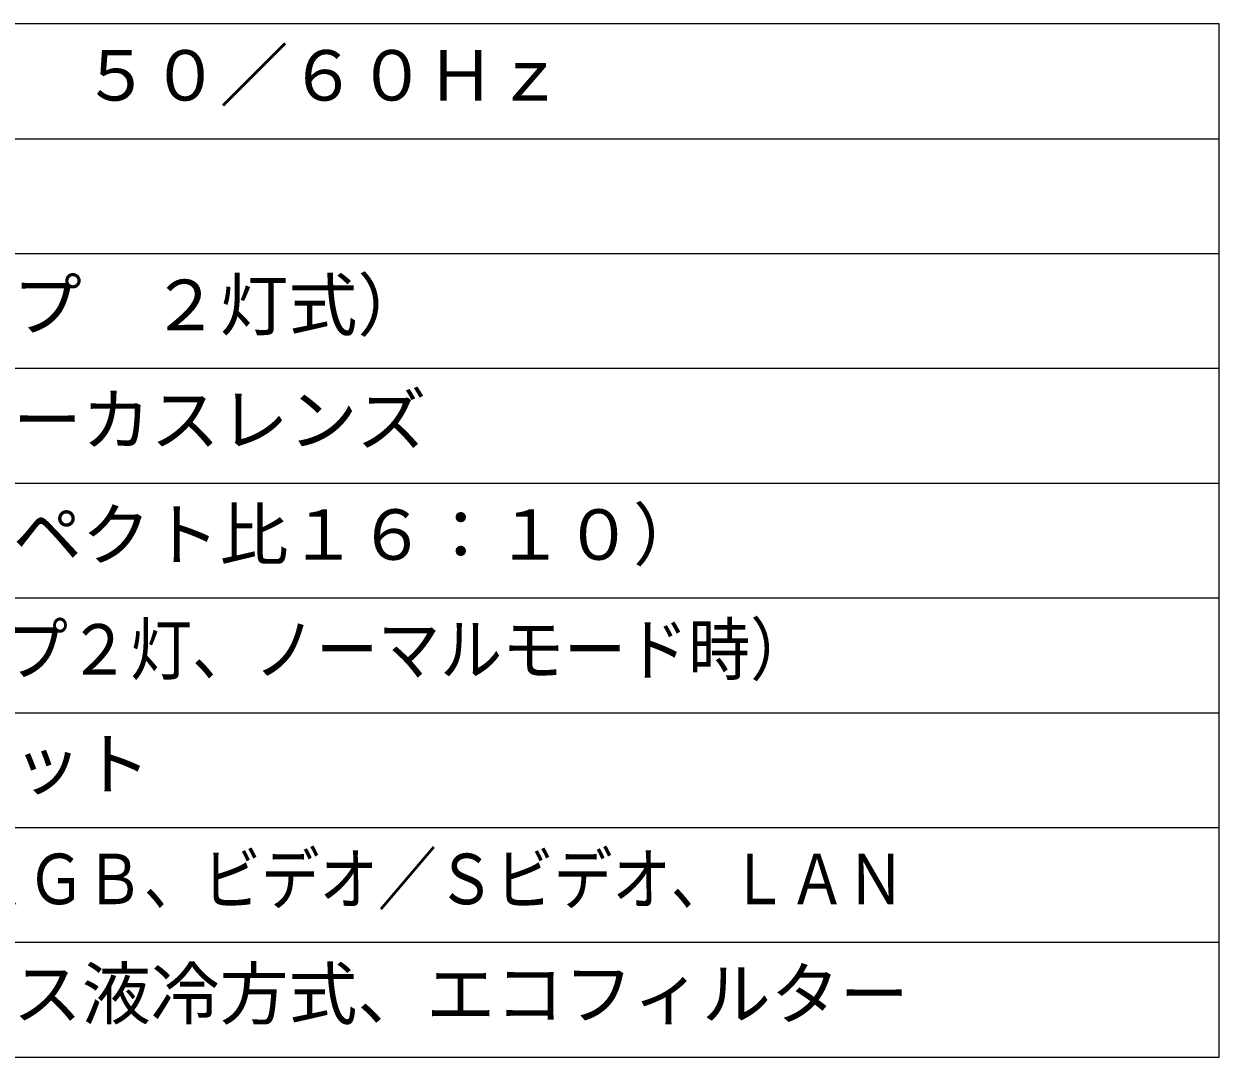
# Model space of a CAD drawing. Units: millimetres, scale not verified. Extents: x -63 to 62, y -56 to 57.
# Drawn here: x 10.5 to 62.5, y -56.5 to -11.5 of the extents above; entities that cross this region are included whole.
import ezdxf
from ezdxf.enums import TextEntityAlignment as Align

# ---------------------------------------------------------------- set-up
doc = ezdxf.new("R2010")
doc.units = ezdxf.units.MM
doc.header["$LTSCALE"] = 0.125
doc.layers.add('0-2_WAKU', color=1, linetype='Continuous', lineweight=18)
doc.layers.add('0-3_MOJI1', color=7, linetype='Continuous')
doc.styles.add('ＭＳ ゴシック', font='')
doc.styles.get('ＭＳ ゴシック').set_extended_font_data('MS Gothic')

msp = doc.modelspace()

# ---------------------------------------------------------------- linework, layer by layer
at = {"layer": '0-2_WAKU', "color": 4}
for p, q in [((62.4864, -11.4867), (-62.5136, -11.4867)), ((62.4864, -56.4867), (62.4864, -11.4867)), ((-62.5136, -56.4867), (62.4864, -56.4867))]:
    msp.add_line(p, q, dxfattribs=at)
at = {"layer": '0-2_WAKU'}
for p, q in [((-62.5136, -16.4867), (62.4864, -16.4867)), ((-62.5136, -21.4867), (62.4864, -21.4867)), ((-62.5136, -26.4867), (62.4864, -26.4867)), ((-62.5136, -31.4867), (62.4864, -31.4867)), ((-62.5136, -36.4867), (62.4864, -36.4867)), ((-62.5136, -41.4867), (62.4864, -41.4867)), ((-62.5136, -46.4867), (62.4864, -46.4867)), ((-62.5136, -51.4867), (62.4864, -51.4867))]:
    msp.add_line(p, q, dxfattribs=at)

# ---------------------------------------------------------------- texts
at = {"layer": '0-3_MOJI1', "style": 'ＭＳ ゴシック'}
for s, p in [('ＡＣ１００Ｖ／１０Ａ\u3000５０／６０Ｈｚ', (-20.0136, -15.4867)), ('３００Ｗ（ＵＨＭランプ\u3000２灯式）\u3000', (-20.0136, -25.4867)), ('電動ズーム・電動フォーカスレンズ', (-20.0136, -30.4867)), ('５０～６００型（アスペクト比１６：１０）', (-20.0136, -35.4867)), ('１９２０×１２００ドット', (-20.0136, -45.4867)), ('ランプ２灯式、デバイス液冷方式、エコフィルター', (-20.0136, -55.4867))]:
    msp.add_text(s, height=2.199, dxfattribs=at).set_placement(p, align=Align.BOTTOM_LEFT)
for s, width, p in [('７０００ルーメン（ランプ２灯、ノーマルモード時）', 0.9, (-20.0136, -40.4867)), ('ＨＤＭＩ、ＤＶＩ－Ｄ、ＲＧＢ、ビデオ／Ｓビデオ、ＬＡＮ', 0.85, (-20.0136, -50.4867))]:
    msp.add_text(s, height=2.199, dxfattribs=dict(at, width=width)).set_placement(p, align=Align.BOTTOM_LEFT)

doc.saveas('drawing.dxf')
